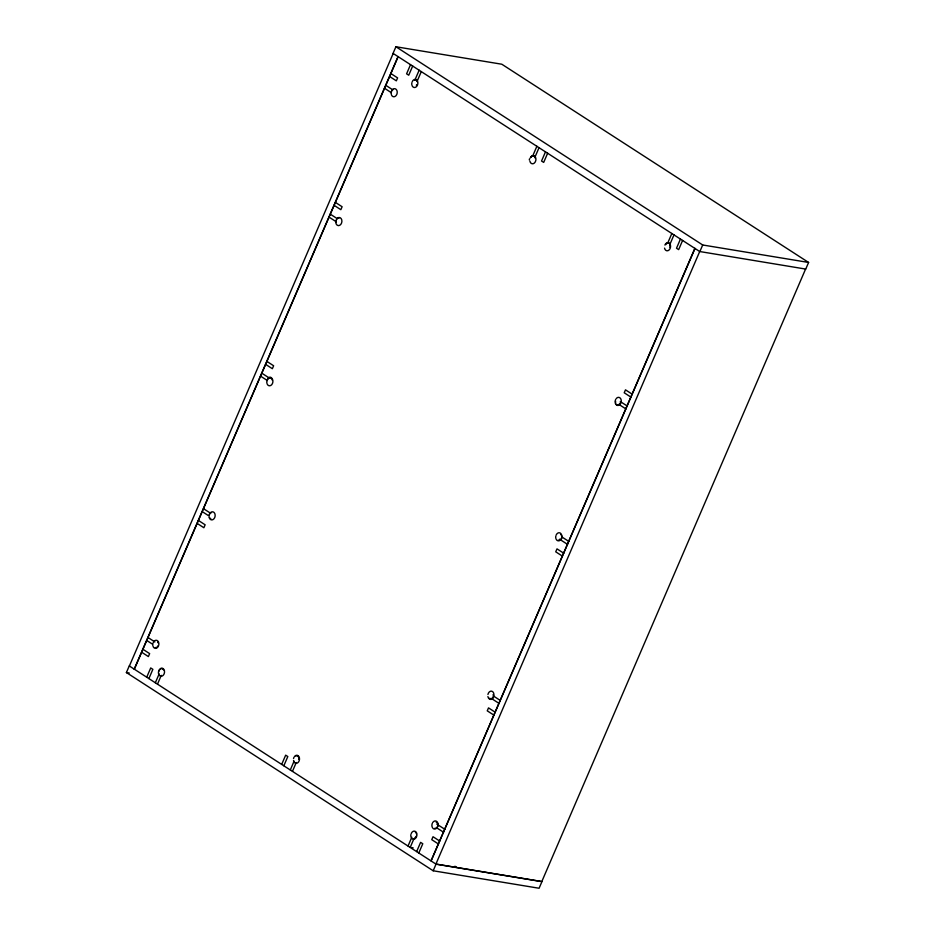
<?xml version="1.0" encoding="UTF-8"?>
<svg xmlns="http://www.w3.org/2000/svg" width="935" height="935" viewBox="0 0 935 935"><rect width="100%" height="100%" fill="white"/><g stroke="black" fill="none" stroke-linecap="round" stroke-linejoin="round"><path stroke-width="1.4" d="M529.327 159.943L529.444 158.95M126.4 672.546L129.252 665.919L436.037 864.15L541.949 881.623L539.086 888.25L433.185 870.777L126.4 672.546L129.264 673.025M808.6 262.454L501.815 64.223L395.914 46.75L393.051 53.377L699.847 251.608L702.699 244.982L808.6 262.454L805.748 269.081L699.707 251.527L435.909 864.069L541.809 881.541L805.619 268.988M129.381 666.012L393.191 53.459M134.231 669.133L398.029 56.591M134.359 669.156L398.17 56.614M146.737 677.162L150.71 667.952L152.861 669.343L148.899 678.553M410.547 64.608L406.585 73.818L408.735 75.209L412.697 65.999M155.35 682.725L159.125 673.96M414.848 80.188L419.16 70.183M157.501 684.116L161.276 675.351M416.998 81.579L421.311 71.574M532.576 156.262L536.889 146.257M534.738 157.653L539.051 147.648M281.704 764.362L285.666 755.164L287.816 756.555L283.854 765.753M545.502 151.821L541.54 161.019L543.691 162.41L547.653 153.211M290.317 769.926L294.081 761.172M292.468 771.317L296.243 762.563M408.046 846L411.821 837.246M667.543 243.474L671.856 233.458M410.208 847.39L413.971 838.637M669.694 244.865L674.006 234.849M416.659 851.563L420.621 842.365L422.784 843.756L418.81 852.954M680.47 239.021L676.508 248.231L678.658 249.622L682.62 240.412M694.869 248.394L431.058 860.936L694.997 248.418M433.185 870.777L436.037 864.15M412.826 847.811L411.914 847.613M412.861 847.963L411.529 847.554M455.964 866.71L454.819 866.278M395.914 46.75L702.699 244.982M390.877 73.549L397.597 77.897L396.335 80.842L389.603 76.495M385.804 85.33L392.665 89.76M384.53 88.276L391.391 92.705M335.384 202.392L342.117 206.74L340.843 209.685L334.122 205.338M632.212 394.184L625.492 389.837L624.218 392.782L630.95 397.13M330.312 214.173L337.173 218.603M620.279 401.536L627.14 405.965M329.05 217.119L335.91 221.548M619.017 404.481L625.877 408.911M561.935 536.994L568.807 541.435M559.527 539.203L567.533 544.38M266.896 361.413L273.628 365.76L272.354 368.706L265.633 364.358M563.735 553.216L557.003 548.868L555.729 551.814L562.461 556.161M261.823 373.194L269.829 378.371M260.561 376.139L267.422 380.568M203.479 508.663L210.352 513.093M493.458 696.026L500.318 700.455M202.217 511.609L209.078 516.038M491.039 698.235L499.045 703.4M198.407 520.444L205.139 524.792L203.865 527.737L197.145 523.39M495.246 712.236L488.514 707.888L487.252 710.834L493.972 715.181M147.999 637.506L154.859 641.936M436.82 824.132L444.826 829.298M146.725 640.452L152.452 644.145M436.692 827.814L443.564 832.244M142.926 649.276L149.647 653.623L148.384 656.569L141.653 652.221M439.754 841.079L433.022 836.731L431.76 839.677L438.492 844.024M493.107 694.623A3.074 2.314 -80.6 0 1 492.71 698.34A3.074 2.314 -80.6 0 1 489.882 699.123M489.402 698.702A3.074 2.314 -80.6 0 1 489.028 698.106M619.917 403.184A3.074 2.314 -80.6 0 1 619.543 403.85M619.052 404.387A3.074 2.314 -80.6 0 1 618.479 404.75M617.275 404.878A3.074 2.314 -80.6 0 1 616.223 404.2M615.627 402.903A3.074 2.314 -80.6 0 1 615.639 401.325M210.831 518.703A3.074 2.314 -80.6 0 1 210.27 518.457M209.791 518.025A3.074 2.314 -80.6 0 1 209.428 517.441M209.44 514.39A3.074 2.314 -80.6 0 1 209.826 513.724M210.878 512.824A3.074 2.314 -80.6 0 1 211.485 512.66M336.027 222.238A3.074 2.314 -80.6 0 1 336.027 220.66M336.647 219.234A3.074 2.314 -80.6 0 1 337.138 218.696M337.699 218.334A3.074 2.314 -80.6 0 1 338.914 218.206M560.743 534.575A3.074 2.314 -80.6 0 1 561.234 535.007M561.596 535.603A3.074 2.314 -80.6 0 1 561.199 539.32A3.074 2.314 -80.6 0 1 558.37 540.103M267.55 379.692A3.074 2.314 -80.6 0 1 270.133 377.179A3.074 2.314 -80.6 0 1 272.143 379.984M391.765 91.057A3.074 2.314 -80.6 0 1 393.191 89.491M436.213 822.204A3.074 2.314 -80.6 0 1 436.774 822.449M437.253 822.882A3.074 2.314 -80.6 0 1 437.603 826.517A3.074 2.314 -80.6 0 1 434.962 828.211M157.641 642.205A3.074 2.314 -80.6 0 1 158.015 642.801M157.992 645.84A3.074 2.314 -80.6 0 1 155.35 647.546M160.352 669.133A3.074 2.314 -80.6 0 1 162.69 668.876M163.169 669.308A3.074 2.314 -80.6 0 1 163.543 669.904M159.242 671.096A3.074 2.314 -80.6 0 1 159.488 670.337M297.657 756.088A3.074 2.314 -80.6 0 1 298.499 757.105M298.732 757.817A3.074 2.314 -80.6 0 1 298.721 759.384M295.881 755.971A3.074 2.314 -80.6 0 1 297.085 755.842M415.385 832.162A3.074 2.314 -80.6 0 1 416.472 833.891M416.215 836.229A3.074 2.314 -80.6 0 1 415.841 836.895M415.35 837.433A3.074 2.314 -80.6 0 1 414.789 837.795M666.702 243.427A3.074 2.314 -80.6 0 1 669.53 243.603A3.074 2.314 -80.6 0 1 669.881 247.237M665.837 244.631A3.074 2.314 -80.6 0 1 666.211 243.965M530.881 157.431A3.074 2.314 -80.6 0 1 533.219 155.677A3.074 2.314 -80.6 0 1 535.171 157.699M414.579 79.779A3.074 2.314 -80.6 0 1 417.431 81.626M416.8 84.629A3.074 2.314 -80.6 0 1 416.309 85.167M391.555 90.975A4.091 3.027 -79.9 0 1 396.183 89.386A4.091 3.027 -79.9 0 1 396.089 95.592A4.091 3.027 -79.9 0 1 391.484 95.031M391.192 94.084A4.091 3.027 -79.9 0 1 391.227 91.992M336.717 218.93A4.091 3.027 -79.9 0 1 341.742 219.842A4.091 3.027 -79.9 0 1 338.505 225.627A4.091 3.027 -79.9 0 1 336.214 219.83M267.235 380.007A4.091 3.027 -79.9 0 1 271.875 378.418A4.091 3.027 -79.9 0 1 271.769 384.624A4.091 3.027 -79.9 0 1 267.176 384.063M266.884 383.116A4.091 3.027 -79.9 0 1 266.907 381.024M210.62 512.509A4.091 3.027 -79.9 0 1 214.898 513.818A4.091 3.027 -79.9 0 1 213.086 519.533A4.091 3.027 -79.9 0 1 209.124 517.23M209.16 515.127A4.091 3.027 -79.9 0 1 209.978 513.221M432.847 822.368A4.091 3.027 -79.9 0 1 437.183 821.888A4.091 3.027 -79.9 0 1 437.089 827.615A4.091 3.027 -79.9 0 1 432.753 828.106M432.286 827.323A4.091 3.027 -79.9 0 1 432.344 823.267M616.083 398.789A4.091 3.027 -79.9 0 1 620.419 398.298A4.091 3.027 -79.9 0 1 620.326 404.037A4.091 3.027 -79.9 0 1 616.001 404.516M615.522 403.733A4.091 3.027 -79.9 0 1 615.23 402.798M615.148 401.758A4.091 3.027 -79.9 0 1 615.592 399.689M160.002 668.876A4.091 3.027 -79.9 0 1 164.455 670.827A4.091 3.027 -79.9 0 1 161.416 676.262A4.091 3.027 -79.9 0 1 158.541 671.494M158.868 670.488A4.091 3.027 -79.9 0 1 159.359 669.589M530.239 158.015A4.091 3.027 -79.9 0 1 535.077 156.624A4.091 3.027 -79.9 0 1 534.341 163.076A4.091 3.027 -79.9 0 1 529.888 161.124M411.248 833.447A4.091 3.027 -79.9 0 1 415.888 831.846A4.091 3.027 -79.9 0 1 415.794 838.052A4.091 3.027 -79.9 0 1 411.19 837.491M410.897 836.556A4.091 3.027 -79.9 0 1 410.921 834.452M556.15 535.054A4.091 3.027 -79.9 0 1 560.79 533.464A4.091 3.027 -79.9 0 1 560.696 539.67A4.091 3.027 -79.9 0 1 556.091 539.109M555.799 538.163A4.091 3.027 -79.9 0 1 555.834 536.071M412.195 81.731A4.091 3.027 -79.9 0 1 416.835 80.129A4.091 3.027 -79.9 0 1 416.741 86.347A4.091 3.027 -79.9 0 1 412.136 85.786M411.844 84.84A4.091 3.027 -79.9 0 1 411.879 82.747M294.338 756.684A4.091 3.027 -79.9 0 1 299.001 756.707A4.091 3.027 -79.9 0 1 297.692 762.831A4.091 3.027 -79.9 0 1 293.485 760.693M293.52 758.589A4.091 3.027 -79.9 0 1 293.835 757.584M487.93 694.471A4.091 3.027 -79.9 0 1 492.687 691.666A4.091 3.027 -79.9 0 1 492.581 698.305A4.091 3.027 -79.9 0 1 487.895 696.563M664.89 245.017A4.091 3.027 -79.9 0 1 669.717 243.626A4.091 3.027 -79.9 0 1 668.992 250.077A4.091 3.027 -79.9 0 1 664.54 248.126M153.211 642.602A4.091 3.027 -79.9 0 1 157.851 641.001A4.091 3.027 -79.9 0 1 157.746 647.207A4.091 3.027 -79.9 0 1 153.153 646.658M152.861 645.711A4.091 3.027 -79.9 0 1 152.884 643.619"/></g></svg>
